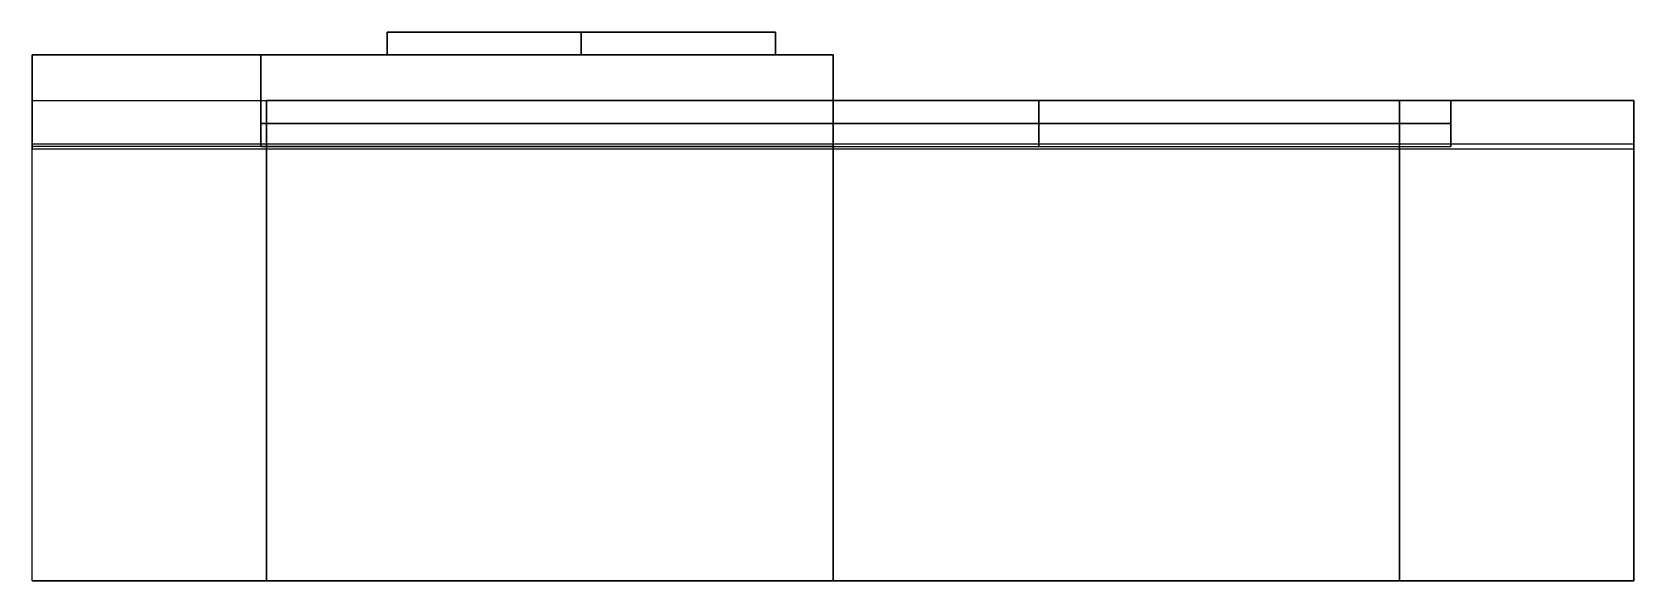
# Model space of a CAD drawing. Extents: x -17.5 to 17.5, y -9.5 to 2.5.
import ezdxf

# ---------------------------------------------------------------- set-up
doc = ezdxf.new("R2010")
doc.units = 0
doc.header["$MEASUREMENT"] = 0
for name, color, linetype in [('CONTORNO', 1, 'Continuous'), ('CORPO', 253, 'Continuous'), ('CORPO_DET', 250, 'Continuous')]:
    doc.layers.add(name, color=color, linetype=linetype)

msp = doc.modelspace()

# ---------------------------------------------------------------- linework, layer by layer
at = {"layer": 'CONTORNO', "linetype": 'ByBlock', "elevation": -31.5}
msp.add_lwpolyline([(-17.5, 0.05), (-17.5, -0.05), (17.5, -0.05), (17.5, 0.05), (-17.5, 0.05)], dxfattribs=at)
at = {"layer": 'CORPO'}
for points in [[(-17.5, 2, -31.5), (-17.5, 0, -31.5), (-17.5, 2, -31.5)], [(-17.5, 2, -31.5), (0, 2, -31.5), (0, 2, -31.5), (-17.5, 2, -31.5)], [(-17.5, 2, 31.5), (-17.5, 0, 31.5), (-17.5, 2, 31.5)], [(-17.5, 2, 31.5), (0, 2, 31.5), (0, 2, 31.5), (-17.5, 2, 31.5)], [(0, 2, -31.5), (0, 0, -31.5), (-17.5, 0, -31.5), (-17.5, 2, -31.5)], [(-17.5, 0, -31.5), (-17.5, 0, 31.5), (-17.5, 2, 31.5), (-17.5, 2, -31.5)], [(0, 2, 31.5), (0, 0, 31.5), (-17.5, 0, 31.5), (-17.5, 2, 31.5)], [(-12.5, 2, -9), (-12.5, 0, -9), (-12.5, 0, 9), (-12.5, 2, 9)], [(-12.5, 2, -9), (-12.5, 0, -9), (0, 0, -9), (0, 2, -9)], [(-12.5, 2, 9), (-12.5, 0, 9), (0, 0, 9), (0, 2, 9)], [(0, 2, -9), (0, 0, -9), (0, 0, -31.5), (0, 2, -31.5)], [(0, 2, 9), (0, 0, 9), (0, 0, 31.5), (0, 2, 31.5)], [(0, 1, 9), (0, 0, 8.999999), (4.500018, 0, 5.499972), (4.5, 1, 5.5)], [(0, 1, -9), (0, 0, -9), (4.5, 0, -5.5), (4.5, 1, -5.5)], [(4.5, 1, -5.5), (4.5, 0, -5.5), (13.5, 0, -5.5), (13.5, 1, -5.5)], [(4.5, 1, 5.5), (4.5, 0, 5.5), (13.5, 0, 5.5), (13.5, 1, 5.5)], [(13.5, 0, 5.5), (13.5, 0, -5.5), (13.5, 1, -5.5), (13.5, 1, 5.5)], [(0, 0, 9), (0, 0, 9), (0, 0, 31.5), (0, 0, 9)], [(-12.5, 0, -9), (-12.5, 0, -9), (-12.5, 0, 9), (-12.5, 0, -9)], [(0, 0, -9), (0, 0, -9), (0, 0, -31.5), (0, 0, -9)]]:
    msp.add_3dface(points, dxfattribs=at)
for points, invisible_edges in [([(-17.5, 2, 31.5), (-17.5, 2, -31.5), (-12.5, 2, -9), (-12.5, 2, 9)], 10), ([(-17.5, 2, -31.5), (-12.5, 2, -9), (0, 2, -9), (0, 2, -31.5)], 1), ([(-17.5, 2, 31.5), (-12.5, 2, 9), (0, 2, 9), (0, 2, 31.5)], 1), ([(0, 1, -17.5), (12.37437, 1, -12.37437), (4.5, 1, -5.5), (0, 1, -9)], 2), ([(12.37437, 1, 12.37437), (0, 1, 17.5), (0, 1, 9), (4.5, 1, 5.5)], 8), ([(12.37437, 1, -12.37437), (14.937185, 1, -6.187185), (13.5, 1, -5.5), (4.5, 1, -5.5)], 10), ([(12.37437, 1, 12.37437), (14.937185, 1, 6.187185), (13.5, 1, 5.5), (4.5, 1, 5.5)], 10), ([(17.5, -9.5), (12.37437, -9.5, -12.37437), (-17.5, -9.5), (-12.37437, -9.5, 12.37437)], 10), ([(12.37437, -9.5, -12.37437), (-17.5, -9.5), (-12.37437, -9.5, -12.37437), (0, -9.5, -17.5)], 1), ([(17.5, -9.5), (-12.37437, -9.5, 12.37437), (0, -9.5, 17.5), (12.37437, -9.5, 12.37437)], 1)]:
    msp.add_3dface(points, dxfattribs=dict(at, invisible_edges=invisible_edges))
at = {"layer": 'CORPO', "linetype": 'ByBlock', "invisible_edges": 5}
for points in [[(14.937185, 1, -6.187185), (13.5, 1, -5.5), (13.5, 1), (17.5, 1)], [(17.5, 1), (13.5, 1), (13.5, 1, 5.5), (14.937185, 1, 6.187185)]]:
    msp.add_3dface(points, dxfattribs=at)
at = {"layer": 'CORPO_DET'}
for points, invisible_edges in [([(0, 0.5, 8.999999), (0, 0.5, -9), (-12.5, 0.5, -9), (-12.5, 0.5, 9)], 1), ([(4.500018, 0.5, 5.499972), (4.5, 0.5, -5.5), (0, 0.5, -9), (0, 0.5, 8.999999)], 5), ([(13.5, 0.5, 5.5), (13.5, 0.5, -5.5), (4.5, 0.5, -5.5), (4.500018, 0.5, 5.499972)], 4)]:
    msp.add_3dface(points, dxfattribs=dict(at, invisible_edges=invisible_edges))

# ---------------------------------------------------------------- meshes
at = {"layer": 'CORPO'}
mesh = msp.add_polymesh((6, 3), dxfattribs=at)
for k, corner in enumerate([(-9.74264, 2, 26), (-9.74264, 2.5, 26), (-9.74264, 2.5, 26), (-5.5, 2, 21.75736), (-5.5, 2.5, 21.75736), (-5.5, 2.5, 21.75736), (-1.257359, 2, 26), (-1.257359, 2.5, 26), (-5.5, 2.5, 21.75736), (-5.5, 2, 30.24264), (-5.5, 2.5, 30.24264), (-9.74264, 2.5, 26), (-5.5, 2, 30.24264), (-5.5, 2, 30.24264), (-9.74264, 2, 26), (-1.257359, 2, 26), (-1.257359, 2, 26), (-5.5, 2, 21.75736)]):
    mesh.set_mesh_vertex(divmod(k, 3), corner)
mesh = msp.add_polymesh((6, 3), dxfattribs=at)
for k, corner in enumerate([(-9.74264, 2, -26), (-9.74264, 2.5, -26), (-9.74264, 2.5, -26), (-5.5, 2, -30.24264), (-5.5, 2.5, -30.24264), (-5.5, 2.5, -30.24264), (-1.257359, 2, -26), (-1.257359, 2.5, -26), (-5.5, 2.5, -30.24264), (-5.5, 2, -21.75736), (-5.5, 2.5, -21.75736), (-9.74264, 2.5, -26), (-5.5, 2, -21.75736), (-5.5, 2, -21.75736), (-9.74264, 2, -26), (-1.257359, 2, -26), (-1.257359, 2, -26), (-5.5, 2, -30.24264)]):
    mesh.set_mesh_vertex(divmod(k, 3), corner)
mesh = msp.add_polymesh((2, 8), dxfattribs=dict(at, n_close=True))
for k, corner in enumerate([(-17.5, 1), (-12.37437, 1, 12.37437), (0, 1, 17.5), (12.37437, 1, 12.37437), (17.5, 1), (12.37437, 1, -12.37437), (0, 1, -17.5), (-12.37437, 1, -12.37437), (-17.5, -9.5), (-12.37437, -9.5, 12.37437), (0, -9.5, 17.5), (12.37437, -9.5, 12.37437), (17.5, -9.5), (12.37437, -9.5, -12.37437), (0, -9.5, -17.5), (-12.37437, -9.5, -12.37437)]):
    mesh.set_mesh_vertex(divmod(k, 8), corner)

doc.saveas('drawing.dxf')
